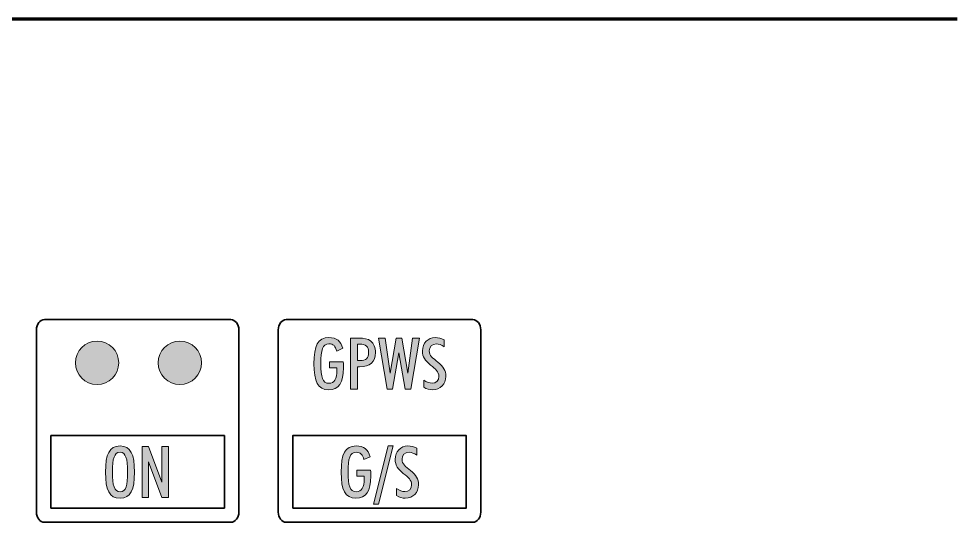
# Model space of a CAD drawing. Header units: millimetres. Extents: x 4 to 202, y 10 to 290.
# Drawn here: x 135.5 to 200.4, y 177.6 to 212.4 of the extents above; entities that cross this region are included whole.
import ezdxf

# ---------------------------------------------------------------- set-up
doc = ezdxf.new("R2010")
doc.units = ezdxf.units.MM
doc.header["$MEASUREMENT"] = 0
doc.layers.add('Layer 1', color=7, linetype='Continuous', lineweight=0)

# ---------------------------------------------------------------- blocks, each defined once
blk = doc.blocks.new('Block_39')
at = {"layer": 'Layer 1', "true_color": 0x1d1e1b, "transparency": 33554687}
h = blk.add_hatch(color=250, dxfattribs=at)
h.dxf.hatch_style = 2
edge = h.paths.add_edge_path()
edge.add_spline(control_points=[(142.526, 179.687), (142.946, 179.687), (143.04, 180.127), (143.04, 181.051), (143.04, 181.975), (142.931, 182.41), (142.521, 182.41), (142.111, 182.41), (141.997, 181.975), (141.997, 181.051), (141.997, 180.122), (142.121, 179.687), (142.526, 179.687)], knot_values=[0, 0, 0, 0, 1, 1, 1, 2, 2, 2, 3, 3, 3, 4, 4, 4, 4], degree=3, periodic=0)
edge = h.paths.add_edge_path()
edge.add_spline(control_points=[(142.521, 182.85), (143.262, 182.85), (143.519, 182.277), (143.519, 181.041), (143.519, 179.811), (143.262, 179.237), (142.521, 179.237), (141.779, 179.237), (141.518, 179.806), (141.518, 181.041), (141.518, 182.277), (141.779, 182.85), (142.521, 182.85)], knot_values=[0, 0, 0, 0, 1, 1, 1, 2, 2, 2, 3, 3, 3, 4, 4, 4, 4], degree=3, periodic=0)
h = blk.add_hatch(color=250, dxfattribs=at)
h.dxf.hatch_style = 2
edge = h.paths.add_edge_path()
edge.add_spline(control_points=[(144.042, 182.805), (144.042, 182.805), (144.481, 182.805), (144.481, 182.805), (144.481, 182.805), (145.415, 180.359), (145.415, 180.359), (145.415, 180.359), (145.415, 182.805), (145.415, 182.805), (145.415, 182.805), (145.865, 182.805), (145.865, 182.805), (145.865, 182.805), (145.865, 179.282), (145.865, 179.282), (145.865, 179.282), (145.42, 179.282), (145.42, 179.282), (145.42, 179.282), (144.491, 181.748), (144.491, 181.748), (144.491, 181.748), (144.491, 179.282), (144.491, 179.282), (144.491, 179.282), (144.042, 179.282), (144.042, 179.282), (144.042, 179.282), (144.042, 182.805), (144.042, 182.805)], knot_values=[0, 0, 0, 0, 1, 1, 1, 2, 2, 2, 3, 3, 3, 4, 4, 4, 5, 5, 5, 6, 6, 6, 7, 7, 7, 8, 8, 8, 9, 9, 9, 10, 10, 10, 10], degree=3, periodic=0)
at = {"layer": 'Layer 1'}
for points, knots in [([(142.521, 182.85), (143.262, 182.85), (143.519, 182.277), (143.519, 181.041), (143.519, 179.811), (143.262, 179.237), (142.521, 179.237), (141.779, 179.237), (141.518, 179.806), (141.518, 181.041), (141.518, 182.277), (141.779, 182.85), (142.521, 182.85)], [0, 0, 0, 0, 1, 1, 1, 2, 2, 2, 3, 3, 3, 4, 4, 4, 4]), ([(144.042, 182.805), (144.042, 182.805), (144.481, 182.805), (144.481, 182.805), (144.481, 182.805), (145.415, 180.359), (145.415, 180.359), (145.415, 180.359), (145.415, 182.805), (145.415, 182.805), (145.415, 182.805), (145.865, 182.805), (145.865, 182.805), (145.865, 182.805), (145.865, 179.282), (145.865, 179.282), (145.865, 179.282), (145.42, 179.282), (145.42, 179.282), (145.42, 179.282), (144.491, 181.748), (144.491, 181.748), (144.491, 181.748), (144.491, 179.282), (144.491, 179.282), (144.491, 179.282), (144.042, 179.282), (144.042, 179.282), (144.042, 179.282), (144.042, 182.805), (144.042, 182.805)], [0, 0, 0, 0, 1, 1, 1, 2, 2, 2, 3, 3, 3, 4, 4, 4, 5, 5, 5, 6, 6, 6, 7, 7, 7, 8, 8, 8, 9, 9, 9, 10, 10, 10, 10]), ([(142.526, 179.687), (142.946, 179.687), (143.04, 180.127), (143.04, 181.051), (143.04, 181.975), (142.931, 182.41), (142.521, 182.41), (142.111, 182.41), (141.997, 181.975), (141.997, 181.051), (141.997, 180.122), (142.121, 179.687), (142.526, 179.687)], [0, 0, 0, 0, 1, 1, 1, 2, 2, 2, 3, 3, 3, 4, 4, 4, 4])]:
    blk.add_open_spline(points, degree=3, knots=knots, dxfattribs=at)
blk = doc.blocks.new('Block_40')
at = {"layer": 'Layer 1', "true_color": 0x1d1e1b, "transparency": 33554687}
h = blk.add_hatch(color=250, dxfattribs=at)
h.dxf.hatch_style = 2
edge = h.paths.add_edge_path()
edge.add_spline(control_points=[(157.983, 188.248), (157.983, 187.226), (157.661, 186.731), (156.955, 186.731), (156.204, 186.731), (155.932, 187.305), (155.932, 188.535), (155.932, 189.775), (156.199, 190.344), (156.97, 190.344), (157.494, 190.344), (157.81, 190.097), (157.928, 189.602), (157.928, 189.602), (157.508, 189.4), (157.508, 189.4), (157.439, 189.741), (157.266, 189.909), (156.975, 189.909), (156.525, 189.909), (156.411, 189.479), (156.411, 188.545), (156.411, 187.606), (156.53, 187.181), (156.975, 187.181), (157.345, 187.181), (157.528, 187.487), (157.528, 188.085), (157.528, 188.14), (157.528, 188.194), (157.523, 188.253), (157.523, 188.253), (157.019, 188.253), (157.019, 188.253), (157.019, 188.253), (157.019, 188.668), (157.019, 188.668), (157.019, 188.668), (157.968, 188.668), (157.968, 188.668), (157.978, 188.52), (157.983, 188.377), (157.983, 188.248)], knot_values=[0, 0, 0, 0, 1, 1, 1, 2, 2, 2, 3, 3, 3, 4, 4, 4, 5, 5, 5, 6, 6, 6, 7, 7, 7, 8, 8, 8, 9, 9, 9, 10, 10, 10, 11, 11, 11, 12, 12, 12, 13, 13, 13, 14, 14, 14, 14], degree=3, periodic=0)
h = blk.add_hatch(color=250, dxfattribs=at)
h.dxf.hatch_style = 2
edge = h.paths.add_edge_path()
edge.add_spline(control_points=[(159.128, 188.752), (159.543, 188.752), (159.716, 188.906), (159.716, 189.326), (159.716, 189.736), (159.523, 189.884), (159.093, 189.884), (159.093, 189.884), (158.95, 189.884), (158.95, 189.884), (158.95, 189.884), (158.95, 188.752), (158.95, 188.752), (158.95, 188.752), (159.128, 188.752), (159.128, 188.752)], knot_values=[0, 0, 0, 0, 1, 1, 1, 2, 2, 2, 3, 3, 3, 4, 4, 4, 5, 5, 5, 5], degree=3, periodic=0)
edge = h.paths.add_edge_path()
edge.add_spline(control_points=[(158.475, 190.299), (158.475, 190.299), (159.054, 190.299), (159.054, 190.299), (159.4, 190.299), (159.656, 190.27), (159.864, 190.102), (160.072, 189.933), (160.19, 189.647), (160.19, 189.306), (160.19, 188.668), (159.815, 188.323), (159.088, 188.323), (159.044, 188.323), (158.994, 188.323), (158.95, 188.328), (158.95, 188.328), (158.95, 186.776), (158.95, 186.776), (158.95, 186.776), (158.475, 186.776), (158.475, 186.776), (158.475, 186.776), (158.475, 190.299), (158.475, 190.299)], knot_values=[0, 0, 0, 0, 1, 1, 1, 2, 2, 2, 3, 3, 3, 4, 4, 4, 5, 5, 5, 6, 6, 6, 7, 7, 7, 8, 8, 8, 8], degree=3, periodic=0)
h = blk.add_hatch(color=250, dxfattribs=at)
h.dxf.hatch_style = 2
edge = h.paths.add_edge_path()
edge.add_spline(control_points=[(160.396, 190.299), (160.396, 190.299), (160.866, 190.299), (160.866, 190.299), (160.866, 190.299), (161.207, 187.888), (161.207, 187.888), (161.207, 187.888), (161.617, 190.299), (161.617, 190.299), (161.617, 190.299), (162.007, 190.299), (162.007, 190.299), (162.007, 190.299), (162.422, 187.888), (162.422, 187.888), (162.422, 187.888), (162.759, 190.299), (162.759, 190.299), (162.759, 190.299), (163.228, 190.299), (163.228, 190.299), (163.228, 190.299), (162.64, 186.776), (162.64, 186.776), (162.64, 186.776), (162.25, 186.776), (162.25, 186.776), (162.25, 186.776), (161.815, 189.276), (161.815, 189.276), (161.815, 189.276), (161.375, 186.776), (161.375, 186.776), (161.375, 186.776), (160.99, 186.776), (160.99, 186.776), (160.99, 186.776), (160.396, 190.299), (160.396, 190.299)], knot_values=[0, 0, 0, 0, 1, 1, 1, 2, 2, 2, 3, 3, 3, 4, 4, 4, 5, 5, 5, 6, 6, 6, 7, 7, 7, 8, 8, 8, 9, 9, 9, 10, 10, 10, 11, 11, 11, 12, 12, 12, 13, 13, 13, 13], degree=3, periodic=0)
h = blk.add_hatch(color=250, dxfattribs=at)
h.dxf.hatch_style = 2
edge = h.paths.add_edge_path()
edge.add_spline(control_points=[(164.106, 187.191), (164.398, 187.191), (164.58, 187.374), (164.58, 187.655), (164.58, 187.996), (164.348, 188.155), (164.002, 188.441), (163.637, 188.743), (163.439, 189.004), (163.439, 189.415), (163.439, 189.958), (163.829, 190.344), (164.319, 190.344), (164.536, 190.344), (164.733, 190.294), (164.936, 190.185), (164.936, 190.185), (164.936, 189.711), (164.936, 189.711), (164.753, 189.84), (164.58, 189.904), (164.408, 189.904), (164.106, 189.904), (163.913, 189.711), (163.913, 189.42), (163.913, 189.093), (164.155, 188.925), (164.506, 188.644), (164.887, 188.337), (165.06, 188.071), (165.06, 187.66), (165.06, 187.132), (164.689, 186.731), (164.141, 186.731), (163.943, 186.731), (163.74, 186.791), (163.528, 186.909), (163.528, 186.909), (163.528, 187.394), (163.528, 187.394), (163.745, 187.26), (163.933, 187.191), (164.106, 187.191)], knot_values=[0, 0, 0, 0, 1, 1, 1, 2, 2, 2, 3, 3, 3, 4, 4, 4, 5, 5, 5, 6, 6, 6, 7, 7, 7, 8, 8, 8, 9, 9, 9, 10, 10, 10, 11, 11, 11, 12, 12, 12, 13, 13, 13, 14, 14, 14, 14], degree=3, periodic=0)
at = {"layer": 'Layer 1'}
for points, knots in [([(157.983, 188.248), (157.983, 187.226), (157.661, 186.731), (156.955, 186.731), (156.204, 186.731), (155.932, 187.305), (155.932, 188.535), (155.932, 189.775), (156.199, 190.344), (156.97, 190.344), (157.494, 190.344), (157.81, 190.097), (157.928, 189.602), (157.928, 189.602), (157.508, 189.4), (157.508, 189.4), (157.439, 189.741), (157.266, 189.909), (156.975, 189.909), (156.525, 189.909), (156.411, 189.479), (156.411, 188.545), (156.411, 187.606), (156.53, 187.181), (156.975, 187.181), (157.345, 187.181), (157.528, 187.487), (157.528, 188.085), (157.528, 188.14), (157.528, 188.194), (157.523, 188.253), (157.523, 188.253), (157.019, 188.253), (157.019, 188.253), (157.019, 188.253), (157.019, 188.668), (157.019, 188.668), (157.019, 188.668), (157.968, 188.668), (157.968, 188.668), (157.978, 188.52), (157.983, 188.377), (157.983, 188.248)], [0, 0, 0, 0, 1, 1, 1, 2, 2, 2, 3, 3, 3, 4, 4, 4, 5, 5, 5, 6, 6, 6, 7, 7, 7, 8, 8, 8, 9, 9, 9, 10, 10, 10, 11, 11, 11, 12, 12, 12, 13, 13, 13, 14, 14, 14, 14]), ([(158.475, 190.299), (158.475, 190.299), (159.054, 190.299), (159.054, 190.299), (159.4, 190.299), (159.656, 190.27), (159.864, 190.102), (160.072, 189.933), (160.19, 189.647), (160.19, 189.306), (160.19, 188.668), (159.815, 188.323), (159.088, 188.323), (159.044, 188.323), (158.994, 188.323), (158.95, 188.328), (158.95, 188.328), (158.95, 186.776), (158.95, 186.776), (158.95, 186.776), (158.475, 186.776), (158.475, 186.776), (158.475, 186.776), (158.475, 190.299), (158.475, 190.299)], [0, 0, 0, 0, 1, 1, 1, 2, 2, 2, 3, 3, 3, 4, 4, 4, 5, 5, 5, 6, 6, 6, 7, 7, 7, 8, 8, 8, 8]), ([(160.396, 190.299), (160.396, 190.299), (160.866, 190.299), (160.866, 190.299), (160.866, 190.299), (161.207, 187.888), (161.207, 187.888), (161.207, 187.888), (161.617, 190.299), (161.617, 190.299), (161.617, 190.299), (162.007, 190.299), (162.007, 190.299), (162.007, 190.299), (162.422, 187.888), (162.422, 187.888), (162.422, 187.888), (162.759, 190.299), (162.759, 190.299), (162.759, 190.299), (163.228, 190.299), (163.228, 190.299), (163.228, 190.299), (162.64, 186.776), (162.64, 186.776), (162.64, 186.776), (162.25, 186.776), (162.25, 186.776), (162.25, 186.776), (161.815, 189.276), (161.815, 189.276), (161.815, 189.276), (161.375, 186.776), (161.375, 186.776), (161.375, 186.776), (160.99, 186.776), (160.99, 186.776), (160.99, 186.776), (160.396, 190.299), (160.396, 190.299)], [0, 0, 0, 0, 1, 1, 1, 2, 2, 2, 3, 3, 3, 4, 4, 4, 5, 5, 5, 6, 6, 6, 7, 7, 7, 8, 8, 8, 9, 9, 9, 10, 10, 10, 11, 11, 11, 12, 12, 12, 13, 13, 13, 13]), ([(164.106, 187.191), (164.398, 187.191), (164.58, 187.374), (164.58, 187.655), (164.58, 187.996), (164.348, 188.155), (164.002, 188.441), (163.637, 188.743), (163.439, 189.004), (163.439, 189.415), (163.439, 189.958), (163.829, 190.344), (164.319, 190.344), (164.536, 190.344), (164.733, 190.294), (164.936, 190.185), (164.936, 190.185), (164.936, 189.711), (164.936, 189.711), (164.753, 189.84), (164.58, 189.904), (164.408, 189.904), (164.106, 189.904), (163.913, 189.711), (163.913, 189.42), (163.913, 189.093), (164.155, 188.925), (164.506, 188.644), (164.887, 188.337), (165.06, 188.071), (165.06, 187.66), (165.06, 187.132), (164.689, 186.731), (164.141, 186.731), (163.943, 186.731), (163.74, 186.791), (163.528, 186.909), (163.528, 186.909), (163.528, 187.394), (163.528, 187.394), (163.745, 187.26), (163.933, 187.191), (164.106, 187.191)], [0, 0, 0, 0, 1, 1, 1, 2, 2, 2, 3, 3, 3, 4, 4, 4, 5, 5, 5, 6, 6, 6, 7, 7, 7, 8, 8, 8, 9, 9, 9, 10, 10, 10, 11, 11, 11, 12, 12, 12, 13, 13, 13, 14, 14, 14, 14]), ([(159.128, 188.752), (159.543, 188.752), (159.716, 188.906), (159.716, 189.326), (159.716, 189.736), (159.523, 189.884), (159.093, 189.884), (159.093, 189.884), (158.95, 189.884), (158.95, 189.884), (158.95, 189.884), (158.95, 188.752), (158.95, 188.752), (158.95, 188.752), (159.128, 188.752), (159.128, 188.752)], [0, 0, 0, 0, 1, 1, 1, 2, 2, 2, 3, 3, 3, 4, 4, 4, 5, 5, 5, 5])]:
    blk.add_open_spline(points, degree=3, knots=knots, dxfattribs=at)
blk = doc.blocks.new('Block_41')
at = {"layer": 'Layer 1', "true_color": 0x1d1e1b, "transparency": 33554687}
h = blk.add_hatch(color=250, dxfattribs=at)
h.dxf.hatch_style = 2
edge = h.paths.add_edge_path()
edge.add_spline(control_points=[(159.869, 180.755), (159.869, 179.732), (159.548, 179.237), (158.842, 179.237), (158.091, 179.237), (157.819, 179.811), (157.819, 181.041), (157.819, 182.281), (158.085, 182.85), (158.856, 182.85), (159.38, 182.85), (159.696, 182.603), (159.815, 182.108), (159.815, 182.108), (159.395, 181.906), (159.395, 181.906), (159.326, 182.247), (159.153, 182.415), (158.861, 182.415), (158.412, 182.415), (158.298, 181.985), (158.298, 181.051), (158.298, 180.112), (158.417, 179.687), (158.861, 179.687), (159.232, 179.687), (159.415, 179.993), (159.415, 180.591), (159.415, 180.646), (159.415, 180.7), (159.41, 180.76), (159.41, 180.76), (158.906, 180.76), (158.906, 180.76), (158.906, 180.76), (158.906, 181.174), (158.906, 181.174), (158.906, 181.174), (159.854, 181.174), (159.854, 181.174), (159.864, 181.026), (159.869, 180.883), (159.869, 180.755)], knot_values=[0, 0, 0, 0, 1, 1, 1, 2, 2, 2, 3, 3, 3, 4, 4, 4, 5, 5, 5, 6, 6, 6, 7, 7, 7, 8, 8, 8, 9, 9, 9, 10, 10, 10, 11, 11, 11, 12, 12, 12, 13, 13, 13, 14, 14, 14, 14], degree=3, periodic=0)
h = blk.add_hatch(color=250, dxfattribs=at)
h.dxf.hatch_style = 2
edge = h.paths.add_edge_path()
edge.add_spline(control_points=[(161.064, 182.85), (161.064, 182.85), (161.415, 182.85), (161.415, 182.85), (161.415, 182.85), (160.397, 178.822), (160.397, 178.822), (160.397, 178.822), (160.046, 178.822), (160.046, 178.822), (160.046, 178.822), (161.064, 182.85), (161.064, 182.85)], knot_values=[0, 0, 0, 0, 1, 1, 1, 2, 2, 2, 3, 3, 3, 4, 4, 4, 4], degree=3, periodic=0)
h = blk.add_hatch(color=250, dxfattribs=at)
h.dxf.hatch_style = 2
edge = h.paths.add_edge_path()
edge.add_spline(control_points=[(162.22, 179.697), (162.511, 179.697), (162.694, 179.88), (162.694, 180.161), (162.694, 180.503), (162.462, 180.661), (162.116, 180.947), (161.75, 181.249), (161.552, 181.511), (161.552, 181.921), (161.552, 182.464), (161.943, 182.85), (162.432, 182.85), (162.65, 182.85), (162.847, 182.8), (163.05, 182.692), (163.05, 182.692), (163.05, 182.217), (163.05, 182.217), (162.867, 182.346), (162.694, 182.41), (162.521, 182.41), (162.22, 182.41), (162.027, 182.217), (162.027, 181.926), (162.027, 181.599), (162.269, 181.431), (162.62, 181.15), (163, 180.843), (163.173, 180.577), (163.173, 180.166), (163.173, 179.638), (162.802, 179.237), (162.254, 179.237), (162.056, 179.237), (161.854, 179.297), (161.641, 179.415), (161.641, 179.415), (161.641, 179.9), (161.641, 179.9), (161.859, 179.766), (162.047, 179.697), (162.22, 179.697)], knot_values=[0, 0, 0, 0, 1, 1, 1, 2, 2, 2, 3, 3, 3, 4, 4, 4, 5, 5, 5, 6, 6, 6, 7, 7, 7, 8, 8, 8, 9, 9, 9, 10, 10, 10, 11, 11, 11, 12, 12, 12, 13, 13, 13, 14, 14, 14, 14], degree=3, periodic=0)
at = {"layer": 'Layer 1'}
for points, knots in [([(159.869, 180.755), (159.869, 179.732), (159.548, 179.237), (158.842, 179.237), (158.091, 179.237), (157.819, 179.811), (157.819, 181.041), (157.819, 182.281), (158.085, 182.85), (158.856, 182.85), (159.38, 182.85), (159.696, 182.603), (159.815, 182.108), (159.815, 182.108), (159.395, 181.906), (159.395, 181.906), (159.326, 182.247), (159.153, 182.415), (158.861, 182.415), (158.412, 182.415), (158.298, 181.985), (158.298, 181.051), (158.298, 180.112), (158.417, 179.687), (158.861, 179.687), (159.232, 179.687), (159.415, 179.993), (159.415, 180.591), (159.415, 180.646), (159.415, 180.7), (159.41, 180.76), (159.41, 180.76), (158.906, 180.76), (158.906, 180.76), (158.906, 180.76), (158.906, 181.174), (158.906, 181.174), (158.906, 181.174), (159.854, 181.174), (159.854, 181.174), (159.864, 181.026), (159.869, 180.883), (159.869, 180.755)], [0, 0, 0, 0, 1, 1, 1, 2, 2, 2, 3, 3, 3, 4, 4, 4, 5, 5, 5, 6, 6, 6, 7, 7, 7, 8, 8, 8, 9, 9, 9, 10, 10, 10, 11, 11, 11, 12, 12, 12, 13, 13, 13, 14, 14, 14, 14]), ([(161.064, 182.85), (161.064, 182.85), (161.415, 182.85), (161.415, 182.85), (161.415, 182.85), (160.397, 178.822), (160.397, 178.822), (160.397, 178.822), (160.046, 178.822), (160.046, 178.822), (160.046, 178.822), (161.064, 182.85), (161.064, 182.85)], [0, 0, 0, 0, 1, 1, 1, 2, 2, 2, 3, 3, 3, 4, 4, 4, 4]), ([(162.22, 179.697), (162.511, 179.697), (162.694, 179.88), (162.694, 180.161), (162.694, 180.503), (162.462, 180.661), (162.116, 180.947), (161.75, 181.249), (161.552, 181.511), (161.552, 181.921), (161.552, 182.464), (161.943, 182.85), (162.432, 182.85), (162.65, 182.85), (162.847, 182.8), (163.05, 182.692), (163.05, 182.692), (163.05, 182.217), (163.05, 182.217), (162.867, 182.346), (162.694, 182.41), (162.521, 182.41), (162.22, 182.41), (162.027, 182.217), (162.027, 181.926), (162.027, 181.599), (162.269, 181.431), (162.62, 181.15), (163, 180.843), (163.173, 180.577), (163.173, 180.166), (163.173, 179.638), (162.802, 179.237), (162.254, 179.237), (162.056, 179.237), (161.854, 179.297), (161.641, 179.415), (161.641, 179.415), (161.641, 179.9), (161.641, 179.9), (161.859, 179.766), (162.047, 179.697), (162.22, 179.697)], [0, 0, 0, 0, 1, 1, 1, 2, 2, 2, 3, 3, 3, 4, 4, 4, 5, 5, 5, 6, 6, 6, 7, 7, 7, 8, 8, 8, 9, 9, 9, 10, 10, 10, 11, 11, 11, 12, 12, 12, 13, 13, 13, 14, 14, 14, 14])]:
    blk.add_open_spline(points, degree=3, knots=knots, dxfattribs=at)

msp = doc.modelspace()

# ---------------------------------------------------------------- hatches: boundary and pattern name
at = {"layer": 'Layer 1', "true_color": 0x1d1e1b, "transparency": 33554687}
h = msp.add_hatch(color=250, dxfattribs=at)
edge = h.paths.add_edge_path()
edge.add_spline(control_points=[(140.931, 190.098), (140.103, 190.098), (139.431, 189.426), (139.431, 188.598), (139.431, 187.769), (140.103, 187.098), (140.931, 187.098), (141.76, 187.098), (142.431, 187.769), (142.431, 188.598), (142.431, 189.426), (141.76, 190.098), (140.931, 190.098)], knot_values=[0, 0, 0, 0, 1, 1, 1, 2, 2, 2, 3, 3, 3, 4, 4, 4, 4], degree=3, periodic=0)
edge.add_line((140.931, 190.098), (140.931, 190.098))
h = msp.add_hatch(color=250, dxfattribs=at)
edge = h.paths.add_edge_path()
edge.add_spline(control_points=[(146.662, 190.098), (145.834, 190.098), (145.162, 189.426), (145.162, 188.598), (145.162, 187.769), (145.834, 187.098), (146.662, 187.098), (147.49, 187.098), (148.162, 187.769), (148.162, 188.598), (148.162, 189.426), (147.49, 190.098), (146.662, 190.098)], knot_values=[0, 0, 0, 0, 1, 1, 1, 2, 2, 2, 3, 3, 3, 4, 4, 4, 4], degree=3, periodic=0)
edge.add_line((146.662, 190.098), (146.662, 190.098))

# ---------------------------------------------------------------- linework, layer by layer
at = {"layer": 'Layer 1', "color": 250, "lineweight": 70, "true_color": 0x1d1d1b}
msp.add_line((4.089, 212.375), (200.434, 212.375), dxfattribs=at)
at = {"layer": 'Layer 1', "color": 250, "lineweight": 35, "true_color": 0x1d1e1b}
for points in [[(137.74, 178.562), (149.74, 178.562), (149.74, 183.562), (137.74, 183.562)], [(154.471, 178.562), (166.471, 178.562), (166.471, 183.562), (154.471, 183.562)]]:
    msp.add_lwpolyline(points, close=True, dxfattribs=at)
at = {"layer": 'Layer 1', "color": 250, "lineweight": 35, "true_color": 0x1d1d1b}
for points in [[(137.29, 191.58), (137.29, 191.58), (150.19, 191.58), (150.19, 191.58), (150.492, 191.58), (150.74, 191.265), (150.74, 190.88), (150.74, 190.88), (150.74, 178.28), (150.74, 178.28), (150.74, 177.895), (150.492, 177.58), (150.19, 177.58), (150.19, 177.58), (137.29, 177.58), (137.29, 177.58), (136.987, 177.58), (136.74, 177.895), (136.74, 178.28), (136.74, 178.28), (136.74, 190.88), (136.74, 190.88), (136.74, 191.265), (136.987, 191.58), (137.29, 191.58)], [(154.021, 191.58), (154.021, 191.58), (166.921, 191.58), (166.921, 191.58), (167.223, 191.58), (167.471, 191.265), (167.471, 190.88), (167.471, 190.88), (167.471, 178.28), (167.471, 178.28), (167.471, 177.895), (167.223, 177.58), (166.921, 177.58), (166.921, 177.58), (154.021, 177.58), (154.021, 177.58), (153.718, 177.58), (153.471, 177.895), (153.471, 178.28), (153.471, 178.28), (153.471, 190.88), (153.471, 190.88), (153.471, 191.265), (153.718, 191.58), (154.021, 191.58)]]:
    msp.add_open_spline(points, degree=3, knots=[0, 0, 0, 0, 1, 1, 1, 2, 2, 2, 3, 3, 3, 4, 4, 4, 5, 5, 5, 6, 6, 6, 7, 7, 7, 8, 8, 8, 8], dxfattribs=at)
at = {"layer": 'Layer 1'}
for points in [[(140.931, 190.098), (140.103, 190.098), (139.431, 189.426), (139.431, 188.598), (139.431, 187.769), (140.103, 187.098), (140.931, 187.098), (141.76, 187.098), (142.431, 187.769), (142.431, 188.598), (142.431, 189.426), (141.76, 190.098), (140.931, 190.098)], [(146.662, 190.098), (145.834, 190.098), (145.162, 189.426), (145.162, 188.598), (145.162, 187.769), (145.834, 187.098), (146.662, 187.098), (147.49, 187.098), (148.162, 187.769), (148.162, 188.598), (148.162, 189.426), (147.49, 190.098), (146.662, 190.098)]]:
    msp.add_open_spline(points, degree=3, knots=[0, 0, 0, 0, 1, 1, 1, 2, 2, 2, 3, 3, 3, 4, 4, 4, 4], dxfattribs=at)

# ---------------------------------------------------------------- block references
for name in ['Block_40', 'Block_39', 'Block_41']:
    msp.add_blockref(name, (0, 0), dxfattribs=at)

doc.saveas('drawing.dxf')
